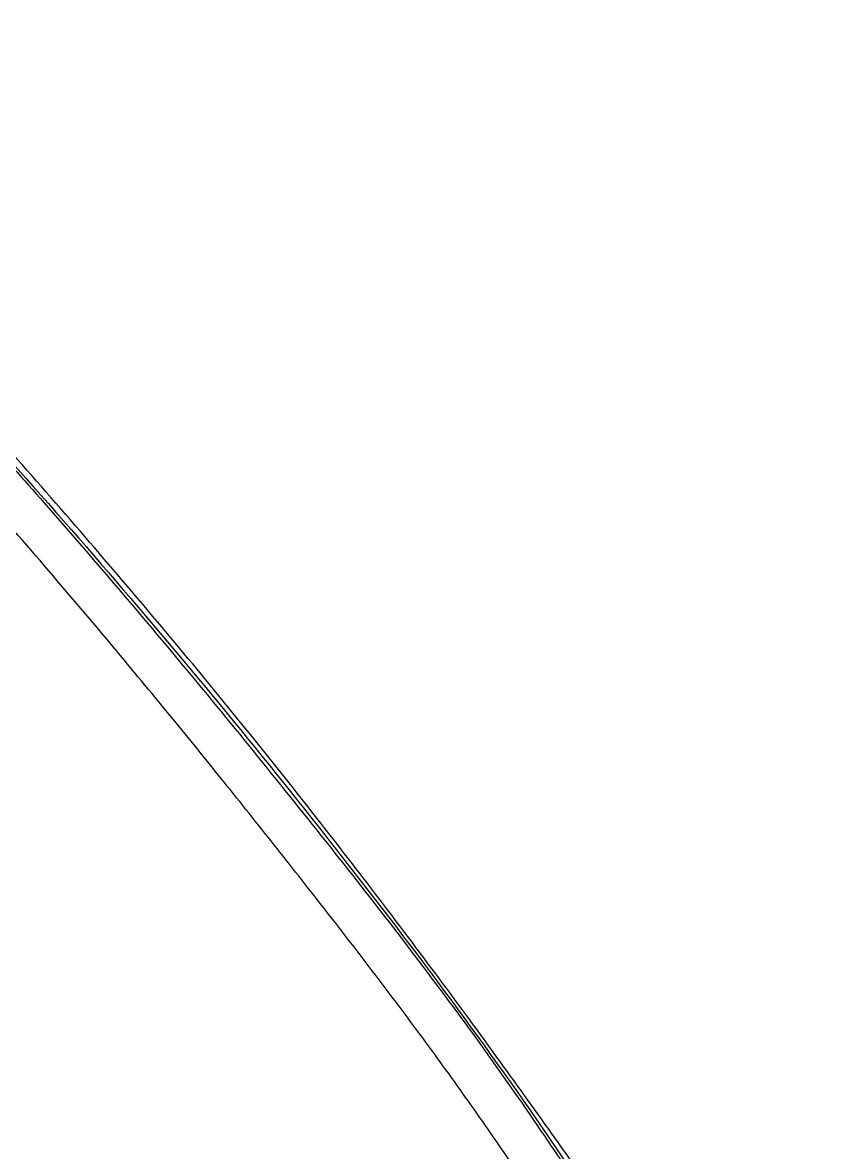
# Model space of a CAD drawing. Extents: x 0 to 1128, y 0 to 827.
# Drawn here: x 745.71 to 775.82, y 533.65 to 576.15 of the extents above; entities that cross this region are included whole.
import ezdxf

# ---------------------------------------------------------------- set-up
doc = ezdxf.new("R2010")
doc.units = 0
doc.header["$LTSCALE"] = 3
doc.header["$MEASUREMENT"] = 0
doc.layers.add('1', color=7, linetype='CONTINUOUS')

msp = doc.modelspace()

# ---------------------------------------------------------------- linework, layer by layer
at = {"layer": '1', "color": 7, "linetype": 'Continuous'}
for points, knots in [([(775.821, 519.039), (775.46, 519.626), (774.627, 520.964), (773.277, 523.087), (771.643, 525.599), (769.783, 528.386), (767.066, 532.351), (763.444, 537.449), (758.914, 543.536), (753.994, 549.79), (748.679, 556.148), (742.827, 562.782), (736.559, 569.51), (732.182, 573.964), (729.97, 576.153)], [0, 0, 0, 0, 0.028182, 0.064442, 0.102782, 0.15064, 0.201386, 0.299177, 0.406173, 0.511432, 0.6243, 0.744784, 0.872874, 1, 1, 1, 1]), ([(774.437, 516.935), (774.081, 517.484), (773.375, 518.572), (772.206, 520.382), (770.996, 522.316), (769.726, 524.379), (768.397, 526.55), (766.999, 528.81), (765.522, 531.132), (763.953, 533.489), (762.297, 535.866), (760.564, 538.252), (758.765, 540.636), (756.921, 543.013), (755.055, 545.38), (753.203, 547.697), (751.269, 550.079), (749.157, 552.631), (746.757, 555.468), (744.104, 558.527), (741.263, 561.73), (738.33, 564.985), (735.449, 568.154), (732.714, 571.135), (731.312, 572.653), (730.585, 573.441)], [0, 0, 0, 0, 0.036177, 0.071707, 0.10716, 0.142566, 0.17792, 0.213227, 0.248479, 0.283589, 0.318669, 0.353705, 0.388702, 0.423694, 0.458639, 0.493538, 0.527044, 0.566262, 0.611215, 0.661852, 0.718193, 0.780212, 0.847838, 0.920991, 1, 1, 1, 1]), ([(761.225, 500.165), (760.815, 500.796), (759.89, 502.221), (757.136, 506.462), (755.308, 509.277), (751.001, 515.909), (748.523, 519.724), (743.259, 527.83), (740.474, 532.118), (734.981, 540.577), (732.274, 544.746), (727.31, 552.389), (725.055, 555.861), (721.308, 561.631), (719.817, 563.927), (717.805, 567.026), (717.284, 567.829), (717.283, 567.829)], [0, 0, 0, 0, 0.125003, 0.125003, 0.250007, 0.250007, 0.37501, 0.37501, 0.500013, 0.500013, 0.625017, 0.625017, 0.75002, 0.75002, 0.875023, 0.875023, 1, 1, 1, 1]), ([(739.133, 566.285), (745.449, 559.646), (751.469, 552.728), (759.956, 541.95), (762.712, 538.3), (767.895, 530.76), (770.294, 526.849), (772.537, 522.855)], [0, 0, 0, 0, 0.5, 0.5, 0.75, 0.75, 1, 1, 1, 1]), ([(739.134, 566.285), (739.463, 565.926), (740.1, 565.23), (741.084, 564.152), (742.427, 562.674), (744.215, 560.689), (747.494, 556.995), (751.956, 551.777), (757.473, 544.954), (762.777, 538.092), (767.108, 531.721), (769.832, 527.257), (771.519, 524.499), (772.19, 523.416), (772.537, 522.855)], [0, 0, 0, 0, 0.032412, 0.062663, 0.091319, 0.154858, 0.218717, 0.36584, 0.511915, 0.65637, 0.800058, 0.915709, 0.956324, 1, 1, 1, 1]), ([(719.8, 564.476), (720.074, 564.056), (720.621, 563.215), (721.593, 561.72), (722.668, 560.067), (723.853, 558.247), (725.134, 556.277), (726.507, 554.168), (727.961, 551.933), (729.487, 549.586), (731.077, 547.142), (732.719, 544.615), (734.404, 542.022), (736.121, 539.377), (737.859, 536.699), (739.607, 534.003), (741.355, 531.307), (743.893, 527.386), (748.986, 519.567), (754.229, 511.471), (757.956, 505.741), (759.768, 502.935), (760.959, 501.108), (761.351, 500.507), (761.535, 500.224)], [0, 0, 0, 0, 0.031295, 0.062588, 0.09388, 0.12517, 0.156462, 0.187754, 0.219045, 0.250337, 0.281629, 0.312921, 0.344214, 0.375508, 0.406802, 0.438098, 0.469394, 0.500691, 0.575423, 0.749568, 0.822166, 0.888123, 0.947404, 1, 1, 1, 1])]:
    msp.add_open_spline(points, degree=3, knots=knots, dxfattribs=at)

doc.saveas('drawing.dxf')
